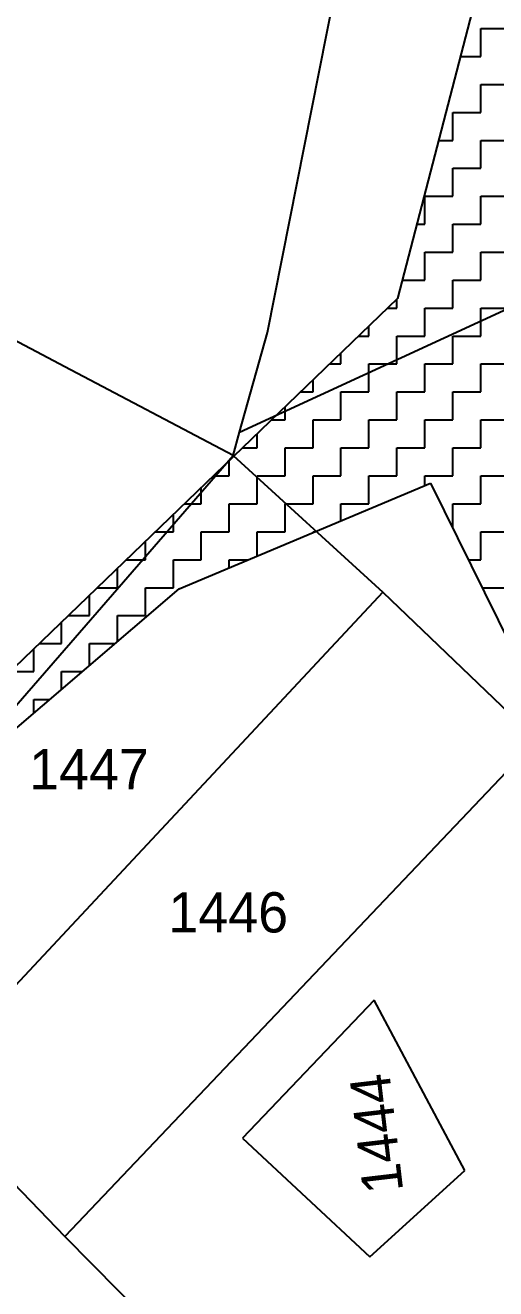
# Model space of a CAD drawing. Header units: metres. Extents: x 291362 to 296970, y 2012513 to 2016467.
# Drawn here: x 292547.9 to 292655.4, y 2013544.8 to 2013833.2 of the extents above; entities that cross this region are included whole.
import ezdxf
from ezdxf.enums import TextEntityAlignment as Align

# ---------------------------------------------------------------- set-up
doc = ezdxf.new("R2010")
doc.units = ezdxf.units.M
for name, color, linetype in [('POLY_HATCH', 12, 'Continuous'), ('POLY_PARCEL', 6, 'Continuous'), ('TEXT_PARCEL', 7, 'Continuous'), ('V_BOUND_LINE', 7, 'Continuous')]:
    doc.layers.add(name, color=color, linetype=linetype)
doc.styles.add('TEXT_MAP', font='')
doc.styles.get('TEXT_MAP').set_extended_font_data('Kruti Dev 050')

msp = doc.modelspace()

# ---------------------------------------------------------------- linework, layer by layer
at = {"layer": 'POLY_HATCH'}
for p, q in [((292650.46, 2013838.21), (292632.99, 2013770.85)), ((292632.99, 2013770.85), (292514.87, 2013657.23)), ((292583.09, 2013704.63), (292640.5, 2013728.74)), ((292640.5, 2013728.74), (292669.62, 2013669.7)), ((292524.85, 2013654.74), (292583.09, 2013704.63))]:
    msp.add_line(p, q, dxfattribs=at)
at = {"layer": 'POLY_HATCH', "linetype": 'Continuous'}
for p, q in [((292651.98, 2013832.5), (292658.36, 2013832.5)), ((292651.98, 2013826.12), (292651.98, 2013832.5)), ((292647.33, 2013826.12), (292651.98, 2013826.12)), ((292651.98, 2013819.74), (292658.36, 2013819.74)), ((292651.98, 2013813.35), (292651.98, 2013819.74)), ((292645.6, 2013813.35), (292651.98, 2013813.35)), ((292645.6, 2013806.97), (292645.6, 2013813.35)), ((292642.36, 2013806.97), (292645.6, 2013806.97)), ((292651.98, 2013806.97), (292658.36, 2013806.97)), ((292651.98, 2013800.59), (292651.98, 2013806.97)), ((292645.6, 2013800.59), (292651.98, 2013800.59)), ((292645.6, 2013794.21), (292645.6, 2013800.59)), ((292639.21, 2013794.21), (292645.6, 2013794.21)), ((292639.21, 2013787.83), (292639.21, 2013794.21)), ((292651.98, 2013794.21), (292658.36, 2013794.21)), ((292651.98, 2013787.83), (292651.98, 2013794.21)), ((292637.39, 2013787.83), (292639.21, 2013787.83)), ((292645.6, 2013787.83), (292651.98, 2013787.83)), ((292645.6, 2013781.45), (292645.6, 2013787.83)), ((292639.21, 2013781.45), (292645.6, 2013781.45)), ((292639.21, 2013775.06), (292639.21, 2013781.45)), ((292651.98, 2013781.45), (292658.36, 2013781.45)), ((292651.98, 2013775.06), (292651.98, 2013781.45)), ((292634.08, 2013775.06), (292639.21, 2013775.06)), ((292645.6, 2013775.06), (292651.98, 2013775.06)), ((292645.6, 2013768.68), (292645.6, 2013775.06)), ((292632.83, 2013768.68), (292632.83, 2013770.7)), ((292630.73, 2013768.68), (292632.83, 2013768.68)), ((292639.21, 2013768.68), (292645.6, 2013768.68)), ((292639.21, 2013762.3), (292639.21, 2013768.68)), ((292651.98, 2013768.68), (292658.36, 2013768.68)), ((292651.98, 2013762.3), (292651.98, 2013768.68)), ((292626.45, 2013762.3), (292626.45, 2013764.56)), ((292624.1, 2013762.3), (292626.45, 2013762.3)), ((292632.83, 2013762.3), (292639.21, 2013762.3)), ((292632.83, 2013755.92), (292632.83, 2013762.3)), ((292645.6, 2013762.3), (292651.98, 2013762.3)), ((292645.6, 2013755.92), (292645.6, 2013762.3)), ((292620.07, 2013755.92), (292620.07, 2013758.43)), ((292617.46, 2013755.92), (292620.07, 2013755.92)), ((292626.45, 2013755.92), (292632.83, 2013755.92)), ((292626.45, 2013749.54), (292626.45, 2013755.92)), ((292639.21, 2013755.92), (292645.6, 2013755.92)), ((292639.21, 2013749.54), (292639.21, 2013755.92)), ((292651.98, 2013755.92), (292658.36, 2013755.92)), ((292651.98, 2013749.54), (292651.98, 2013755.92)), ((292613.69, 2013749.54), (292613.69, 2013752.29)), ((292610.83, 2013749.54), (292613.69, 2013749.54)), ((292620.07, 2013749.54), (292626.45, 2013749.54)), ((292620.07, 2013743.15), (292620.07, 2013749.54)), ((292632.83, 2013749.54), (292639.21, 2013749.54)), ((292632.83, 2013743.15), (292632.83, 2013749.54)), ((292645.6, 2013749.54), (292651.98, 2013749.54)), ((292645.6, 2013743.15), (292645.6, 2013749.54)), ((292607.31, 2013743.15), (292607.31, 2013746.15)), ((292604.19, 2013743.15), (292607.31, 2013743.15)), ((292613.69, 2013743.15), (292620.07, 2013743.15)), ((292613.69, 2013736.77), (292613.69, 2013743.15)), ((292626.45, 2013743.15), (292632.83, 2013743.15)), ((292626.45, 2013736.77), (292626.45, 2013743.15)), ((292639.21, 2013743.15), (292645.6, 2013743.15)), ((292639.21, 2013736.77), (292639.21, 2013743.15)), ((292651.98, 2013743.15), (292658.36, 2013743.15)), ((292651.98, 2013736.77), (292651.98, 2013743.15)), ((292600.92, 2013736.77), (292600.92, 2013740.01)), ((292597.56, 2013736.77), (292600.92, 2013736.77)), ((292607.31, 2013736.77), (292613.69, 2013736.77)), ((292607.31, 2013730.39), (292607.31, 2013736.77)), ((292620.07, 2013736.77), (292626.45, 2013736.77)), ((292620.07, 2013730.39), (292620.07, 2013736.77)), ((292632.83, 2013736.77), (292639.21, 2013736.77)), ((292632.83, 2013730.39), (292632.83, 2013736.77)), ((292645.6, 2013736.77), (292651.98, 2013736.77)), ((292645.6, 2013730.39), (292645.6, 2013736.77)), ((292594.54, 2013730.39), (292594.54, 2013733.87)), ((292590.92, 2013730.39), (292594.54, 2013730.39)), ((292600.92, 2013730.39), (292607.31, 2013730.39)), ((292600.92, 2013724.01), (292600.92, 2013730.39)), ((292613.69, 2013730.39), (292620.07, 2013730.39)), ((292613.69, 2013724.01), (292613.69, 2013730.39)), ((292626.45, 2013730.39), (292632.83, 2013730.39)), ((292626.45, 2013724.01), (292626.45, 2013730.39)), ((292639.21, 2013730.39), (292645.6, 2013730.39)), ((292639.21, 2013728.2), (292639.21, 2013730.39)), ((292651.98, 2013730.39), (292658.36, 2013730.39)), ((292651.98, 2013724.01), (292651.98, 2013730.39)), ((292588.16, 2013724.01), (292588.16, 2013727.73)), ((292584.29, 2013724.01), (292588.16, 2013724.01)), ((292594.54, 2013724.01), (292600.92, 2013724.01)), ((292594.54, 2013717.63), (292594.54, 2013724.01)), ((292607.31, 2013724.01), (292613.69, 2013724.01)), ((292607.31, 2013717.63), (292607.31, 2013724.01)), ((292620.07, 2013724.01), (292626.45, 2013724.01)), ((292620.07, 2013720.16), (292620.07, 2013724.01)), ((292645.6, 2013724.01), (292651.98, 2013724.01)), ((292645.6, 2013718.41), (292645.6, 2013724.01)), ((292581.78, 2013717.63), (292581.78, 2013721.59)), ((292577.65, 2013717.63), (292581.78, 2013717.63)), ((292588.16, 2013717.63), (292594.54, 2013717.63)), ((292588.16, 2013711.24), (292588.16, 2013717.63)), ((292600.92, 2013717.63), (292607.31, 2013717.63)), ((292600.92, 2013712.12), (292600.92, 2013717.63)), ((292613.69, 2013717.63), (292614.04, 2013717.63)), ((292613.69, 2013717.48), (292613.69, 2013717.63)), ((292651.98, 2013717.63), (292658.36, 2013717.63)), ((292651.98, 2013711.24), (292651.98, 2013717.63)), ((292575.4, 2013711.24), (292575.4, 2013715.45)), ((292569.01, 2013704.86), (292569.01, 2013709.31)), ((292571.02, 2013711.24), (292575.4, 2013711.24)), ((292581.78, 2013711.24), (292588.16, 2013711.24)), ((292581.78, 2013704.86), (292581.78, 2013711.24)), ((292594.54, 2013711.24), (292598.84, 2013711.24)), ((292594.54, 2013709.44), (292594.54, 2013711.24)), ((292649.13, 2013711.24), (292651.98, 2013711.24)), ((292562.63, 2013698.48), (292562.63, 2013703.18)), ((292564.38, 2013704.86), (292569.01, 2013704.86)), ((292575.4, 2013704.86), (292581.78, 2013704.86)), ((292575.4, 2013698.48), (292575.4, 2013704.86)), ((292652.28, 2013704.86), (292658.36, 2013704.86)), ((292556.25, 2013692.1), (292556.25, 2013697.04)), ((292557.75, 2013698.48), (292562.63, 2013698.48)), ((292569.01, 2013698.48), (292575.4, 2013698.48)), ((292569.01, 2013692.57), (292569.01, 2013698.48)), ((292551.12, 2013692.1), (292556.25, 2013692.1)), ((292562.63, 2013692.1), (292568.47, 2013692.1)), ((292562.63, 2013687.1), (292562.63, 2013692.1)), ((292549.87, 2013685.72), (292549.87, 2013690.9)), ((292544.48, 2013685.72), (292549.87, 2013685.72)), ((292556.25, 2013685.72), (292561.02, 2013685.72)), ((292556.25, 2013681.63), (292556.25, 2013685.72)), ((292549.87, 2013679.33), (292553.57, 2013679.33)), ((292549.87, 2013676.17), (292549.87, 2013679.33))]:
    msp.add_line(p, q, dxfattribs=at)
at = {"layer": 'POLY_PARCEL'}
for p, q in [((292603.29, 2013763.13), (292618.65, 2013840.7)), ((292556.96, 2013755.25), (292484.97, 2013793.47)), ((292596.9, 2013740.37), (292674.55, 2013776.12)), ((292596.9, 2013740.37), (292603.29, 2013763.13)), ((292595.41, 2013735.06), (292556.96, 2013755.25)), ((292595.41, 2013735.06), (292596.9, 2013740.37)), ((292495.65, 2013620.21), (292595.41, 2013735.06)), ((292595.41, 2013735.06), (292629.59, 2013703.81)), ((292629.59, 2013703.81), (292523.99, 2013590.89)), ((292629.59, 2013703.81), (292664.82, 2013670.15)), ((292664.82, 2013670.15), (292556.97, 2013556.77)), ((292627.62, 2013610.72), (292597.56, 2013579.2)), ((292648.32, 2013571.81), (292627.62, 2013610.72)), ((292597.56, 2013579.2), (292626.64, 2013552.11)), ((292626.64, 2013552.11), (292648.32, 2013571.81))]:
    msp.add_line(p, q, dxfattribs=at)
at = {"layer": 'V_BOUND_LINE'}
for p, q in [((292523.99, 2013590.89), (292556.97, 2013556.77)), ((292556.97, 2013556.77), (292623.57, 2013489.66))]:
    msp.add_line(p, q, dxfattribs=at)

# ---------------------------------------------------------------- texts
at = {"layer": 'TEXT_PARCEL', "style": 'TEXT_MAP'}
for s, p in [('1447', (292562.51, 2013663.43)), ('1446', (292594.31, 2013630.75))]:
    msp.add_text(s, height=9.19, dxfattribs=at).set_placement(p, align=Align.MIDDLE)
msp.add_text('1444', height=9.19, rotation=96.7137, dxfattribs=at).set_placement((292628.14, 2013580.2), align=Align.MIDDLE)

doc.saveas('drawing.dxf')
